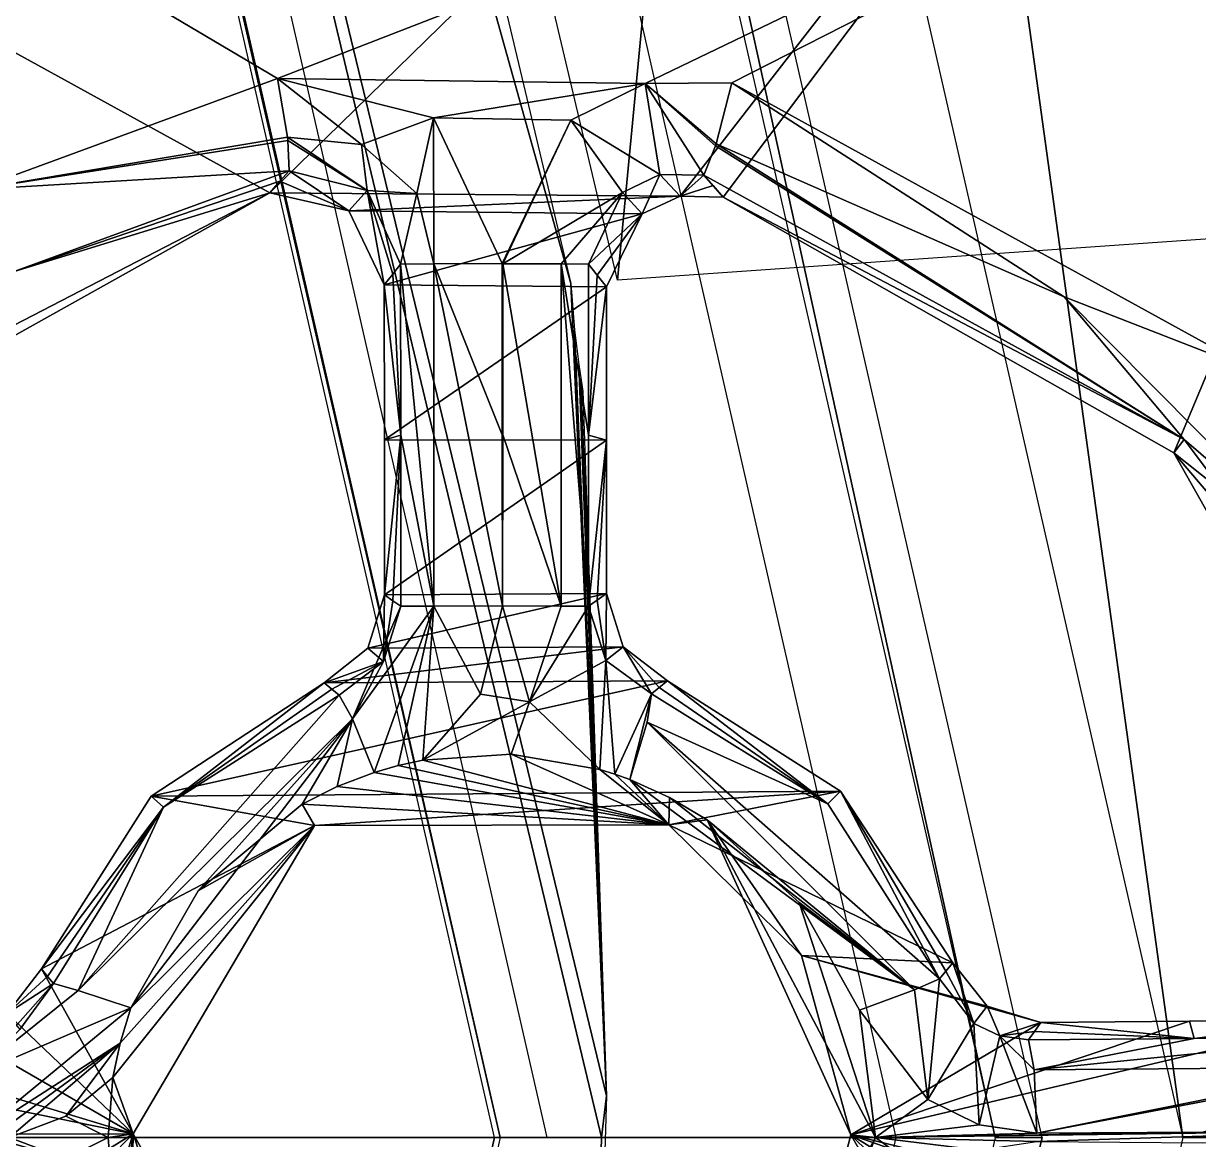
# Model space of a CAD drawing. Header units: millimetres. Extents: x -228 to 228, y -204 to 237.
# Drawn here: x 119.99 to 132.49, y -0.02 to 11.85 of the extents above; entities that cross this region are included whole.
import ezdxf

# ---------------------------------------------------------------- set-up
doc = ezdxf.new("R2010")
doc.units = ezdxf.units.MM
doc.header["$LTSCALE"] = 127.314815
for name, color, linetype in [('1', 7, 'CONTINUOUS'), ('1254', 7, 'CONTINUOUS'), ('1388', 7, 'CONTINUOUS'), ('1781', 7, 'CONTINUOUS'), ('1782', 7, 'CONTINUOUS'), ('1783', 7, 'CONTINUOUS'), ('1784', 7, 'CONTINUOUS'), ('1785', 7, 'CONTINUOUS'), ('1790', 7, 'CONTINUOUS'), ('1791', 7, 'CONTINUOUS'), ('1792', 7, 'CONTINUOUS'), ('1793', 7, 'CONTINUOUS'), ('1794', 7, 'CONTINUOUS'), ('1795', 7, 'CONTINUOUS'), ('1796', 7, 'CONTINUOUS'), ('2162', 7, 'CONTINUOUS'), ('2163', 7, 'CONTINUOUS'), ('28', 7, 'CONTINUOUS'), ('54', 7, 'CONTINUOUS'), ('579', 7, 'CONTINUOUS'), ('598', 7, 'CONTINUOUS'), ('605', 7, 'CONTINUOUS'), ('628', 7, 'CONTINUOUS'), ('629', 7, 'CONTINUOUS'), ('638', 7, 'CONTINUOUS'), ('639', 7, 'CONTINUOUS'), ('640', 7, 'CONTINUOUS'), ('641', 7, 'CONTINUOUS'), ('642', 7, 'CONTINUOUS'), ('643', 7, 'CONTINUOUS'), ('645', 7, 'CONTINUOUS'), ('726', 7, 'CONTINUOUS'), ('727', 7, 'CONTINUOUS'), ('728', 7, 'CONTINUOUS'), ('729', 7, 'CONTINUOUS'), ('730', 7, 'CONTINUOUS'), ('741', 7, 'CONTINUOUS'), ('742', 7, 'CONTINUOUS'), ('743', 7, 'CONTINUOUS'), ('744', 7, 'CONTINUOUS'), ('745', 7, 'CONTINUOUS'), ('748', 7, 'CONTINUOUS'), ('755', 7, 'CONTINUOUS'), ('764', 7, 'CONTINUOUS'), ('765', 7, 'CONTINUOUS'), ('767', 7, 'CONTINUOUS'), ('768', 7, 'CONTINUOUS'), ('769', 7, 'CONTINUOUS'), ('770', 7, 'CONTINUOUS'), ('771', 7, 'CONTINUOUS'), ('773', 7, 'CONTINUOUS')]:
    doc.layers.add(name, color=color, linetype=linetype)

msp = doc.modelspace()

# ---------------------------------------------------------------- linework, layer by layer
at = {"layer": '1', "color": 5, "linetype": 'Continuous'}
for points in [[(96.5, 0, 1037.893), (153.046, 34.485, 1032.773), (93.212, 24.976, 1037.893), (96.5, 0, 1037.893)], [(170.748, -9.285, 1031.221), (153.046, 34.485, 1032.773), (96.5, 0, 1037.893), (170.748, -9.285, 1031.221)], [(93.212, -24.976, 1037.893), (170.748, -9.285, 1031.221), (96.5, 0, 1037.893), (93.212, -24.976, 1037.893)]]:
    msp.add_3dface(points, dxfattribs=at)
at = {"layer": '1254', "color": 5, "linetype": 'Continuous'}
for points in [[(121.292, 70.028, 1027.748), (159.452, -12.478, 1025.142), (120.549, 69.599, 1026.788), (121.292, 70.028, 1027.748)], [(121.292, 70.028, 1027.748), (142.708, 28.716, 1027.035), (159.452, -12.478, 1025.142), (121.292, 70.028, 1027.748)], [(157.798, -13.048, 1024.474), (140.861, 27.882, 1025.974), (120.549, 69.599, 1026.788), (157.798, -13.048, 1024.474)], [(157.798, -13.048, 1024.474), (120.549, 69.599, 1026.788), (158.696, -12.728, 1024.603), (157.798, -13.048, 1024.474)], [(120.549, 69.599, 1026.788), (159.452, -12.478, 1025.142), (158.696, -12.728, 1024.603), (120.549, 69.599, 1026.788)]]:
    msp.add_3dface(points, dxfattribs=at)
at = {"layer": '1388', "color": 5, "linetype": 'Continuous'}
for points in [[(129.787, 74.933, 1029.772), (168.078, -8.29, 1027.757), (129.505, 74.77, 1029.13), (129.787, 74.933, 1029.772)], [(168.078, -8.29, 1027.757), (129.787, 74.933, 1029.772), (163.663, 3.74, 1028.28), (168.078, -8.29, 1027.757)], [(129.787, 74.933, 1029.772), (155.44, 23.939, 1028.99), (163.663, 3.74, 1028.28), (129.787, 74.933, 1029.772)], [(168.078, -8.29, 1027.757), (167.777, -8.367, 1027.135), (129.505, 74.77, 1029.13), (168.078, -8.29, 1027.757)], [(167.169, -8.569, 1026.864), (162.751, 3.428, 1027.385), (129.505, 74.77, 1029.13), (167.169, -8.569, 1026.864)], [(167.777, -8.367, 1027.135), (167.169, -8.569, 1026.864), (129.505, 74.77, 1029.13), (167.777, -8.367, 1027.135)], [(162.751, 3.428, 1027.385), (154.531, 23.572, 1028.094), (129.505, 74.77, 1029.13), (162.751, 3.428, 1027.385)]]:
    msp.add_3dface(points, dxfattribs=at)
at = {"layer": '1781', "color": 2, "linetype": 'Continuous'}
for points in [[(126.308, 9.122, 5), (116.997, 48.461, 5), (130.603, 54.096, 5), (126.308, 9.122, 5)], [(140.998, 10.149, 5), (126.308, 9.122, 5), (130.603, 54.096, 5), (140.998, 10.149, 5)]]:
    msp.add_3dface(points, dxfattribs=at)
at = {"layer": '1782', "color": 2, "linetype": 'Continuous'}
for points in [[(112.675, 54.259, 17), (125.059, 0, 17), (112.621, 54.235, 17), (112.675, 54.259, 17)], [(125.059, 0, 17), (125, 0, 17), (112.621, 54.235, 17), (125.059, 0, 17)], [(125, 0, 17), (112.675, -54.259, 17), (112.621, -54.235, 17), (125, 0, 17)], [(125.059, 0, 17), (112.675, -54.259, 17), (125, 0, 17), (125.059, 0, 17)]]:
    msp.add_3dface(points, dxfattribs=at)
at = {"layer": '1783', "color": 2, "linetype": 'Continuous'}
for points in [[(116.469, 56.089, 22), (117.271, 0, 22), (129.271, 0, 22), (116.469, 56.089, 22)], [(129.271, 0, 22), (117.271, 0, 22), (116.469, -56.089, 22), (129.271, 0, 22)]]:
    msp.add_3dface(points, dxfattribs=at)
at = {"layer": '1784', "color": 2, "linetype": 'Continuous'}
for points in [[(132.323, 0, 10), (124.069, 59.746, 10), (119.22, 57.411, 10), (132.323, 0, 10)], [(137.705, 0, 10), (124.069, 59.746, 10), (132.323, 0, 10), (137.705, 0, 10)], [(124.069, -59.746, 10), (137.705, 0, 10), (119.22, -57.411, 10), (124.069, -59.746, 10)], [(137.705, 0, 10), (132.323, 0, 10), (119.22, -57.411, 10), (137.705, 0, 10)]]:
    msp.add_3dface(points, dxfattribs=at)
at = {"layer": '1785', "color": 2, "linetype": 'Continuous'}
for points in [[(129.289, 62.262, 26), (143.5, 0, 26), (134.711, 64.871, 26), (129.289, 62.262, 26)], [(143.5, 0, 26), (129.289, -62.262, 26), (149.517, 0, 26), (143.5, 0, 26)], [(149.517, 0, 26), (129.289, -62.262, 26), (134.711, -64.871, 26), (149.517, 0, 26)]]:
    msp.add_3dface(points, dxfattribs=at)
at = {"layer": '1790', "color": 2, "linetype": 'Continuous'}
for points in [[(129.289, -62.262, 26), (143.5, 0, 26), (127.311, -61.31, 23.804), (129.289, -62.262, 26)], [(143.5, 0, 26), (141.304, 0, 23.804), (127.311, -61.31, 23.804), (143.5, 0, 26)]]:
    msp.add_3dface(points, dxfattribs=at)
at = {"layer": '1791', "color": 2, "linetype": 'Continuous'}
for points in [[(141.304, 0, 23.804), (129.289, 62.262, 26), (127.311, 61.31, 23.804), (141.304, 0, 23.804)], [(143.5, 0, 26), (129.289, 62.262, 26), (141.304, 0, 23.804), (143.5, 0, 26)]]:
    msp.add_3dface(points, dxfattribs=at)
at = {"layer": '1792', "color": 2, "linetype": 'Continuous'}
for points in [[(139.154, 0, 11.112), (127.037, 61.178, 18), (125.374, 60.377, 11.112), (139.154, 0, 11.112)], [(141, 0, 18), (127.037, 61.178, 18), (139.154, 0, 11.112), (141, 0, 18)]]:
    msp.add_3dface(points, dxfattribs=at)
at = {"layer": '1793', "color": 2, "linetype": 'Continuous'}
for points in [[(127.037, -61.178, 18), (141, 0, 18), (125.374, -60.377, 11.112), (127.037, -61.178, 18)], [(141, 0, 18), (139.154, 0, 11.112), (125.374, -60.377, 11.112), (141, 0, 18)]]:
    msp.add_3dface(points, dxfattribs=at)
at = {"layer": '1794', "color": 2, "linetype": 'Continuous'}
for points in [[(130.326, 0, 20.945), (117.87, 56.763, 11.421), (117.42, 56.547, 20.945), (130.326, 0, 20.945)], [(130.326, 0, 20.945), (130.826, 0, 11.421), (117.87, 56.763, 11.421), (130.326, 0, 20.945)]]:
    msp.add_3dface(points, dxfattribs=at)
at = {"layer": '1795', "color": 2, "linetype": 'Continuous'}
for points in [[(117.87, -56.763, 11.421), (130.826, 0, 11.421), (117.42, -56.547, 20.945), (117.87, -56.763, 11.421)], [(117.42, -56.547, 20.945), (130.826, 0, 11.421), (130.326, 0, 20.945), (117.42, -56.547, 20.945)]]:
    msp.add_3dface(points, dxfattribs=at)
at = {"layer": '1796', "color": 2, "linetype": 'Continuous'}
for points in [[(126.137, 0, 5.474), (125.558, 0, 16.526), (113.124, 54.478, 16.526), (126.137, 0, 5.474)], [(126.137, 0, 5.474), (113.124, 54.478, 16.526), (126.189, 0.444, 4.474), (126.137, 0, 5.474)], [(126.189, 0.444, 4.474), (113.124, 54.478, 16.526), (125.81, 9.086, 5.474), (126.189, 0.444, 4.474)], [(125.81, 9.086, 5.474), (113.124, 54.478, 16.526), (116.425, 48.536, 5.474), (125.81, 9.086, 5.474)], [(125.851, 8.59, 5.34), (126.189, 0.444, 4.474), (125.81, 9.086, 5.474), (125.851, 8.59, 5.34)], [(125.895, 8.227, 4.974), (126.189, 0.444, 4.474), (125.851, 8.59, 5.34), (125.895, 8.227, 4.974)], [(125.918, 8.082, 4.719), (126.189, 0.444, 4.474), (125.895, 8.227, 4.974), (125.918, 8.082, 4.719)], [(125.939, 7.942, 4.474), (126.189, 0.444, 4.474), (125.918, 8.082, 4.719), (125.939, 7.942, 4.474)], [(125.939, -7.942, 4.474), (126.137, 0, 5.474), (126.189, 0.444, 4.474), (125.939, -7.942, 4.474)], [(126.065, -4.258, 5.474), (126.137, 0, 5.474), (125.939, -7.942, 4.474), (126.065, -4.258, 5.474)]]:
    msp.add_3dface(points, dxfattribs=at)
at = {"layer": '2162', "color": 5, "linetype": 'Continuous'}
for points in [[(124.069, 59.746, 10), (137.705, 0, 10), (125.374, 60.377, 11.112), (124.069, 59.746, 10)], [(139.154, 0, 11.112), (125.374, 60.377, 11.112), (138.619, 0, 10.31), (139.154, 0, 11.112)]]:
    msp.add_3dface(points, dxfattribs=at)
at = {"layer": '2163', "color": 5, "linetype": 'Continuous'}
for points in [[(137.705, 0, 10), (124.069, -59.746, 10), (138.619, 0, 10.31), (137.705, 0, 10)], [(124.069, -59.746, 10), (139.154, 0, 11.112), (138.619, 0, 10.31), (124.069, -59.746, 10)]]:
    msp.add_3dface(points, dxfattribs=at)
at = {"layer": '28', "color": 5, "linetype": 'Continuous'}
for points in [[(96.5, 0, 1035.889), (93.212, 24.976, 1035.889), (152.865, 34.39, 1030.783), (96.5, 0, 1035.889)], [(170.52, -9.273, 1029.234), (96.5, 0, 1035.889), (152.865, 34.39, 1030.783), (170.52, -9.273, 1029.234)], [(93.212, -24.976, 1035.889), (96.5, 0, 1035.889), (170.52, -9.273, 1029.234), (93.212, -24.976, 1035.889)]]:
    msp.add_3dface(points, dxfattribs=at)
at = {"layer": '54', "color": 5, "linetype": 'Continuous'}
for points in [[(140.861, 27.882, 1025.974), (122.607, 10.053, 1027.819), (94.747, 25.387, 1029.672), (140.861, 27.882, 1025.974)], [(126.975, 10.016, 1027.453), (122.607, 10.053, 1027.819), (140.861, 27.882, 1025.974), (126.975, 10.016, 1027.453)], [(127.433, 10.007, 1027.414), (126.975, 10.016, 1027.453), (140.861, 27.882, 1025.974), (127.433, 10.007, 1027.414)], [(132.228, 7.286, 1027.011), (127.433, 10.007, 1027.414), (140.861, 27.882, 1025.974), (132.228, 7.286, 1027.011)], [(157.798, -13.048, 1024.474), (132.228, 7.286, 1027.011), (140.861, 27.882, 1025.974), (157.798, -13.048, 1024.474)], [(122.607, 10.053, 1027.819), (117.569, 7.235, 1028.243), (94.747, 25.387, 1029.672), (122.607, 10.053, 1027.819)], [(123.448, 9.862, 1027.751), (122.607, 10.053, 1027.819), (126.975, 10.016, 1027.453), (123.448, 9.862, 1027.751)], [(126.57, 9.828, 1027.489), (123.448, 9.862, 1027.751), (126.975, 10.016, 1027.453), (126.57, 9.828, 1027.489)], [(123.826, 9.074, 1027.725), (123.448, 9.862, 1027.751), (126.57, 9.828, 1027.489), (123.826, 9.074, 1027.725)], [(126.192, 9.052, 1027.526), (123.826, 9.074, 1027.725), (126.57, 9.828, 1027.489), (126.192, 9.052, 1027.526)], [(123.827, 7.425, 1027.734), (123.826, 9.074, 1027.725), (126.192, 9.052, 1027.526), (123.827, 7.425, 1027.734)], [(126.191, 7.42, 1027.535), (123.827, 7.425, 1027.734), (126.192, 9.052, 1027.526), (126.191, 7.42, 1027.535)], [(123.827, 5.775, 1027.741), (123.827, 7.425, 1027.734), (126.191, 7.42, 1027.535), (123.827, 5.775, 1027.741)], [(126.19, 5.787, 1027.542), (123.827, 5.775, 1027.741), (126.191, 7.42, 1027.535), (126.19, 5.787, 1027.542)], [(134.935, 2.495, 1026.783), (132.228, 7.286, 1027.011), (157.798, -13.048, 1024.474), (134.935, 2.495, 1026.783)], [(123.651, 5.205, 1027.758), (123.827, 5.775, 1027.741), (126.19, 5.787, 1027.542), (123.651, 5.205, 1027.758)], [(126.367, 5.222, 1027.529), (123.651, 5.205, 1027.758), (126.19, 5.787, 1027.542), (126.367, 5.222, 1027.529)], [(123.186, 4.839, 1027.798), (123.651, 5.205, 1027.758), (126.367, 5.222, 1027.529), (123.186, 4.839, 1027.798)], [(126.838, 4.858, 1027.491), (123.186, 4.839, 1027.798), (126.367, 5.222, 1027.529), (126.838, 4.858, 1027.491)], [(121.344, 3.633, 1027.953), (123.186, 4.839, 1027.798), (126.838, 4.858, 1027.491), (121.344, 3.633, 1027.953)], [(128.681, 3.684, 1027.335), (121.344, 3.633, 1027.953), (126.838, 4.858, 1027.491), (128.681, 3.684, 1027.335)], [(120.177, 1.794, 1028.051), (121.344, 3.633, 1027.953), (123.083, 3.32, 1027.81), (120.177, 1.794, 1028.051)], [(121.344, 3.633, 1027.953), (128.681, 3.684, 1027.335), (123.083, 3.32, 1027.81), (121.344, 3.633, 1027.953)], [(123.083, 3.32, 1027.81), (128.681, 3.684, 1027.335), (126.852, 3.325, 1027.494), (123.083, 3.32, 1027.81)], [(128.681, 3.684, 1027.335), (129.875, 1.858, 1027.235), (126.852, 3.325, 1027.494), (128.681, 3.684, 1027.335)], [(121.153, 0.039, 1027.973), (120.177, 1.794, 1028.051), (123.083, 3.32, 1027.81), (121.153, 0.039, 1027.973)], [(126.852, 3.325, 1027.494), (129.875, 1.858, 1027.235), (128.265, 1.936, 1027.375), (126.852, 3.325, 1027.494)], [(130.24, 1.397, 1027.204), (130.811, 1.224, 1027.154), (128.265, 1.936, 1027.375), (130.24, 1.397, 1027.204)], [(128.265, 1.936, 1027.375), (130.811, 1.224, 1027.154), (128.791, 0.029, 1027.331), (128.265, 1.936, 1027.375)], [(129.875, 1.858, 1027.235), (130.24, 1.397, 1027.204), (128.265, 1.936, 1027.375), (129.875, 1.858, 1027.235)], [(119.813, 1.32, 1028.081), (120.177, 1.794, 1028.051), (121.153, 0.039, 1027.973), (119.813, 1.32, 1028.081)], [(119.248, 1.139, 1028.126), (119.813, 1.32, 1028.081), (121.153, 0.039, 1027.973), (119.248, 1.139, 1028.126)], [(115.852, 1.116, 1028.395), (117.55, 1.127, 1028.261), (121.153, 0.039, 1027.973), (115.852, 1.116, 1028.395)], [(117.55, 1.127, 1028.261), (119.248, 1.139, 1028.126), (121.153, 0.039, 1027.973), (117.55, 1.127, 1028.261)], [(133.979, 1.249, 1026.871), (133.979, -1.249, 1026.871), (128.791, 0.029, 1027.331), (133.979, 1.249, 1026.871)], [(132.395, 1.236, 1027.013), (133.979, 1.249, 1026.871), (128.791, 0.029, 1027.331), (132.395, 1.236, 1027.013)], [(130.811, 1.224, 1027.154), (132.395, 1.236, 1027.013), (128.791, 0.029, 1027.331), (130.811, 1.224, 1027.154)], [(115.852, 1.116, 1028.395), (121.153, 0.039, 1027.973), (98.089, 0, 1029.672), (115.852, 1.116, 1028.395)], [(98.089, 0, 1029.672), (122.607, -10.053, 1027.819), (94.747, -25.387, 1029.672), (98.089, 0, 1029.672)], [(121.153, 0.039, 1027.973), (119.248, -1.139, 1028.126), (98.089, 0, 1029.672), (121.153, 0.039, 1027.973)], [(117.569, -7.235, 1028.243), (122.607, -10.053, 1027.819), (98.089, 0, 1029.672), (117.569, -7.235, 1028.243)], [(119.813, -1.32, 1028.081), (119.248, -1.139, 1028.126), (121.153, 0.039, 1027.973), (119.813, -1.32, 1028.081)], [(123.015, -3.28, 1027.816), (119.813, -1.32, 1028.081), (121.153, 0.039, 1027.973), (123.015, -3.28, 1027.816)], [(128.791, 0.029, 1027.331), (129.875, -1.858, 1027.235), (128.294, -1.885, 1027.372), (128.791, 0.029, 1027.331)], [(130.24, -1.397, 1027.204), (129.875, -1.858, 1027.235), (128.791, 0.029, 1027.331), (130.24, -1.397, 1027.204)], [(130.811, -1.224, 1027.154), (130.24, -1.397, 1027.204), (128.791, 0.029, 1027.331), (130.811, -1.224, 1027.154)], [(132.395, -1.236, 1027.013), (130.811, -1.224, 1027.154), (128.791, 0.029, 1027.331), (132.395, -1.236, 1027.013)], [(133.979, -1.249, 1026.871), (132.395, -1.236, 1027.013), (128.791, 0.029, 1027.331), (133.979, -1.249, 1026.871)]]:
    msp.add_3dface(points, dxfattribs=at)
at = {"layer": '579', "color": 5, "linetype": 'Continuous'}
for points in [[(126.476, 73.021, 1028.903), (128.922, 74.433, 1028.874), (167.169, -8.569, 1026.864), (126.476, 73.021, 1028.903)], [(167.169, -8.569, 1026.864), (128.922, 74.433, 1028.874), (162.751, 3.428, 1027.385), (167.169, -8.569, 1026.864)], [(162.751, 3.428, 1027.385), (128.922, 74.433, 1028.874), (154.531, 23.572, 1028.094), (162.751, 3.428, 1027.385)], [(124.565, 71.918, 1028.934), (126.476, 73.021, 1028.903), (163.823, -10.296, 1026.662), (124.565, 71.918, 1028.934)], [(163.823, -10.296, 1026.662), (126.476, 73.021, 1028.903), (167.169, -8.569, 1026.864), (163.823, -10.296, 1026.662)], [(122.24, 70.575, 1028.707), (124.565, 71.918, 1028.934), (161.642, -11.401, 1026.38), (122.24, 70.575, 1028.707)], [(161.642, -11.401, 1026.38), (124.565, 71.918, 1028.934), (163.823, -10.296, 1026.662), (161.642, -11.401, 1026.38)], [(121.292, 70.028, 1027.748), (122.24, 70.575, 1028.707), (160.305, -12.063, 1025.877), (121.292, 70.028, 1027.748)], [(160.305, -12.063, 1025.877), (122.24, 70.575, 1028.707), (161.642, -11.401, 1026.38), (160.305, -12.063, 1025.877)], [(142.708, 28.716, 1027.035), (121.292, 70.028, 1027.748), (160.305, -12.063, 1025.877), (142.708, 28.716, 1027.035)]]:
    msp.add_3dface(points, dxfattribs=at)
at = {"layer": '598', "color": 5, "linetype": 'Continuous'}
for points in [[(120.796, 69.742, 1031.257), (120.194, 69.394, 1030.83), (159.266, -12.211, 1028.73), (120.796, 69.742, 1031.257)], [(147.435, 18.692, 1030.461), (120.796, 69.742, 1031.257), (159.266, -12.211, 1028.73), (147.435, 18.692, 1030.461)], [(120.194, 69.394, 1030.83), (119.683, 69.099, 1030.304), (159.266, -12.211, 1028.73), (120.194, 69.394, 1030.83)], [(159.266, -12.211, 1028.73), (119.683, 69.099, 1030.304), (144.853, 19.947, 1029.433), (159.266, -12.211, 1028.73)]]:
    msp.add_3dface(points, dxfattribs=at)
at = {"layer": '605', "color": 5, "linetype": 'Continuous'}
for points in [[(119.473, 10.089, 1031.084), (122.688, 11.269, 1030.814), (97.559, 26.141, 1032.484), (119.473, 10.089, 1031.084)], [(97.559, 26.141, 1032.484), (122.688, 11.269, 1030.814), (143.37, 19.293, 1028.884), (97.559, 26.141, 1032.484)], [(122.688, 11.269, 1030.814), (126.601, 11.217, 1030.487), (143.37, 19.293, 1028.884), (122.688, 11.269, 1030.814)], [(126.601, 11.217, 1030.487), (127.524, 11.223, 1030.409), (143.37, 19.293, 1028.884), (126.601, 11.217, 1030.487)], [(127.524, 11.223, 1030.409), (133.127, 8.141, 1029.938), (143.37, 19.293, 1028.884), (127.524, 11.223, 1030.409)], [(122.688, 11.269, 1030.814), (124.351, 10.852, 1030.68), (126.601, 11.217, 1030.487), (122.688, 11.269, 1030.814)], [(126.601, 11.217, 1030.487), (124.351, 10.852, 1030.68), (125.812, 10.826, 1030.557), (126.601, 11.217, 1030.487)], [(124.351, 10.852, 1030.68), (125.08, 9.299, 1030.629), (125.812, 10.826, 1030.557), (124.351, 10.852, 1030.68)], [(125.812, 10.826, 1030.557), (125.08, 9.299, 1030.629), (125.087, 9.298, 1030.628), (125.812, 10.826, 1030.557)], [(125.087, 9.298, 1030.628), (125.08, 9.299, 1030.629), (125.081, 7.478, 1030.639), (125.087, 9.298, 1030.628)], [(125.086, 7.478, 1030.639), (125.087, 9.298, 1030.628), (125.081, 7.478, 1030.639), (125.086, 7.478, 1030.639)], [(125.084, 5.657, 1030.647), (125.086, 7.478, 1030.639), (125.081, 7.478, 1030.639), (125.084, 5.657, 1030.647)], [(125.084, 5.657, 1030.647), (124.85, 4.717, 1030.67), (125.37, 4.634, 1030.626), (125.084, 5.657, 1030.647)], [(124.85, 4.717, 1030.67), (124.235, 4.016, 1030.723), (125.37, 4.634, 1030.626), (124.85, 4.717, 1030.67)], [(124.235, 4.016, 1030.723), (125.176, 4.078, 1030.644), (125.37, 4.634, 1030.626), (124.235, 4.016, 1030.723)], [(125.176, 4.078, 1030.644), (126.121, 3.917, 1030.565), (125.37, 4.634, 1030.626), (125.176, 4.078, 1030.644)], [(127.262, 3.379, 1030.469), (129.053, 0, 1030.319), (128.24, 2.501, 1030.387), (127.262, 3.379, 1030.469)], [(128.24, 2.501, 1030.387), (129.053, 0, 1030.319), (128.882, 1.354, 1030.333), (128.24, 2.501, 1030.387)], [(128.882, 1.354, 1030.333), (129.053, 0, 1030.319), (129.609, 0.402, 1030.271), (128.882, 1.354, 1030.333)], [(120.937, 0.638, 1031), (120.438, 0.228, 1031.04), (120.887, 0, 1031.004), (120.937, 0.638, 1031)], [(129.609, 0.402, 1030.271), (129.053, 0, 1030.319), (130.157, 0.134, 1030.223), (129.609, 0.402, 1030.271)], [(120.438, 0.228, 1031.04), (119.837, 0, 1031.089), (120.887, 0, 1031.004), (120.438, 0.228, 1031.04)], [(130.157, 0.134, 1030.223), (129.053, 0, 1030.319), (130.77, 0.044, 1030.169), (130.157, 0.134, 1030.223)], [(120.887, 0, 1031.004), (119.837, 0, 1031.089), (120.438, -0.228, 1031.04), (120.887, 0, 1031.004)], [(120.937, -0.638, 1031), (120.887, 0, 1031.004), (120.438, -0.228, 1031.04), (120.937, -0.638, 1031)], [(129.053, 0, 1030.319), (130.77, -0.044, 1030.169), (134.298, 0.071, 1029.855), (129.053, 0, 1030.319)], [(134.298, 0.071, 1029.855), (132.534, 0.057, 1030.013), (129.053, 0, 1030.319), (134.298, 0.071, 1029.855)], [(130.77, 0.044, 1030.169), (129.053, 0, 1030.319), (132.534, 0.057, 1030.013), (130.77, 0.044, 1030.169)], [(130.77, -0.044, 1030.169), (132.534, -0.057, 1030.013), (134.298, 0.071, 1029.855), (130.77, -0.044, 1030.169)], [(127.262, -3.379, 1030.469), (129.606, -0.404, 1030.271), (129.053, 0, 1030.319), (127.262, -3.379, 1030.469)], [(130.155, -0.135, 1030.223), (130.77, -0.044, 1030.169), (129.053, 0, 1030.319), (130.155, -0.135, 1030.223)], [(129.606, -0.404, 1030.271), (130.155, -0.135, 1030.223), (129.053, 0, 1030.319), (129.606, -0.404, 1030.271)]]:
    msp.add_3dface(points, dxfattribs=at)
at = {"layer": '628', "color": 5, "linetype": 'Continuous'}
for points in [[(121.846, 2.626, 1030.906), (123.083, 3.32, 1027.81), (122.952, 3.548, 1030.82), (121.846, 2.626, 1030.906)], [(121.153, 0.039, 1027.973), (123.083, 3.32, 1027.81), (120.937, 0.638, 1031), (121.153, 0.039, 1027.973)], [(120.937, 0.638, 1031), (123.083, 3.32, 1027.81), (121.014, 1.005, 1030.981), (120.937, 0.638, 1031)], [(121.014, 1.005, 1030.981), (123.083, 3.32, 1027.81), (121.129, 1.38, 1030.961), (121.014, 1.005, 1030.981)], [(121.129, 1.38, 1030.961), (123.083, 3.32, 1027.81), (121.846, 2.626, 1030.906), (121.129, 1.38, 1030.961)], [(121.153, 0.039, 1027.973), (120.937, 0.638, 1031), (120.887, 0, 1031.004), (121.153, 0.039, 1027.973)], [(121.153, 0.039, 1027.973), (120.887, 0, 1031.004), (120.937, -0.638, 1031), (121.153, 0.039, 1027.973)], [(121.153, 0.039, 1027.973), (120.937, -0.638, 1031), (121.014, -1.005, 1030.981), (121.153, 0.039, 1027.973)], [(121.129, -1.38, 1030.961), (121.153, 0.039, 1027.973), (121.014, -1.005, 1030.981), (121.129, -1.38, 1030.961)], [(122.131, -2.932, 1030.884), (121.153, 0.039, 1027.973), (121.129, -1.38, 1030.961), (122.131, -2.932, 1030.884)], [(123.015, -3.28, 1027.816), (121.153, 0.039, 1027.973), (122.131, -2.932, 1030.884), (123.015, -3.28, 1027.816)]]:
    msp.add_3dface(points, dxfattribs=at)
at = {"layer": '629', "color": 5, "linetype": 'Continuous'}
for points in [[(126.852, 3.325, 1027.494), (124.235, 4.016, 1030.723), (123.975, 3.959, 1030.741), (126.852, 3.325, 1027.494)], [(126.852, 3.325, 1027.494), (125.176, 4.078, 1030.644), (124.235, 4.016, 1030.723), (126.852, 3.325, 1027.494)], [(126.852, 3.325, 1027.494), (126.121, 3.917, 1030.565), (125.176, 4.078, 1030.644), (126.852, 3.325, 1027.494)], [(123.326, 3.736, 1030.79), (126.852, 3.325, 1027.494), (123.717, 3.885, 1030.759), (123.326, 3.736, 1030.79)], [(123.717, 3.885, 1030.759), (126.852, 3.325, 1027.494), (123.975, 3.959, 1030.741), (123.717, 3.885, 1030.759)], [(126.121, 3.917, 1030.565), (126.852, 3.325, 1027.494), (126.278, 3.867, 1030.552), (126.121, 3.917, 1030.565)], [(126.278, 3.867, 1030.552), (126.852, 3.325, 1027.494), (126.437, 3.81, 1030.538), (126.278, 3.867, 1030.552)], [(126.437, 3.81, 1030.538), (126.852, 3.325, 1027.494), (126.862, 3.618, 1030.503), (126.437, 3.81, 1030.538)], [(122.952, 3.548, 1030.82), (126.852, 3.325, 1027.494), (123.326, 3.736, 1030.79), (122.952, 3.548, 1030.82)], [(123.083, 3.32, 1027.81), (126.852, 3.325, 1027.494), (122.952, 3.548, 1030.82), (123.083, 3.32, 1027.81)], [(126.852, 3.325, 1027.494), (127.262, 3.379, 1030.469), (126.862, 3.618, 1030.503), (126.852, 3.325, 1027.494)], [(126.852, 3.325, 1027.494), (128.265, 1.936, 1027.375), (127.262, 3.379, 1030.469), (126.852, 3.325, 1027.494)], [(128.265, 1.936, 1027.375), (128.791, 0.029, 1027.331), (127.262, 3.379, 1030.469), (128.265, 1.936, 1027.375)], [(128.791, 0.029, 1027.331), (129.053, 0, 1030.319), (127.262, 3.379, 1030.469), (128.791, 0.029, 1027.331)], [(128.791, 0.029, 1027.331), (128.294, -1.885, 1027.372), (129.053, 0, 1030.319), (128.791, 0.029, 1027.331)], [(128.294, -1.885, 1027.372), (127.262, -3.379, 1030.469), (129.053, 0, 1030.319), (128.294, -1.885, 1027.372)]]:
    msp.add_3dface(points, dxfattribs=at)
at = {"layer": '638', "color": 5, "linetype": 'Continuous'}
for points in [[(127.227, 10.242, 1029.499), (127.433, 10.007, 1027.414), (132.337, 7.427, 1029.029), (127.227, 10.242, 1029.499)], [(127.433, 10.007, 1027.414), (127.227, 10.242, 1029.499), (127.326, 10.13, 1028.497), (127.433, 10.007, 1027.414)], [(127.433, 10.007, 1027.414), (132.228, 7.286, 1027.011), (132.337, 7.427, 1029.029), (127.433, 10.007, 1027.414)], [(132.337, 7.427, 1029.029), (132.228, 7.286, 1027.011), (134.104, 5.08, 1028.867), (132.337, 7.427, 1029.029)], [(132.228, 7.286, 1027.011), (134.935, 2.495, 1026.783), (134.104, 5.08, 1028.867), (132.228, 7.286, 1027.011)]]:
    msp.add_3dface(points, dxfattribs=at)
at = {"layer": '639', "color": 5, "linetype": 'Continuous'}
for points in [[(130.682, 1.04, 1029.26), (132.445, 1.053, 1029.104), (130.744, 1.129, 1028.245), (130.682, 1.04, 1029.26)], [(132.445, 1.053, 1029.104), (130.811, 1.224, 1027.154), (130.744, 1.129, 1028.245), (132.445, 1.053, 1029.104)], [(132.395, 1.236, 1027.013), (130.811, 1.224, 1027.154), (132.445, 1.053, 1029.104), (132.395, 1.236, 1027.013)], [(133.979, 1.249, 1026.871), (132.395, 1.236, 1027.013), (132.445, 1.053, 1029.104), (133.979, 1.249, 1026.871)], [(133.979, 1.249, 1026.871), (132.445, 1.053, 1029.104), (134.098, 1.155, 1027.944), (133.979, 1.249, 1026.871)], [(134.208, 1.067, 1028.946), (134.098, 1.155, 1027.944), (132.445, 1.053, 1029.104), (134.208, 1.067, 1028.946)]]:
    msp.add_3dface(points, dxfattribs=at)
at = {"layer": '640', "color": 5, "linetype": 'Continuous'}
for points in [[(126.671, 4.72, 1029.631), (128.547, 3.55, 1029.504), (126.752, 4.788, 1028.595), (126.671, 4.72, 1029.631)], [(128.547, 3.55, 1029.504), (126.838, 4.858, 1027.491), (126.752, 4.788, 1028.595), (128.547, 3.55, 1029.504)], [(128.681, 3.684, 1027.335), (126.838, 4.858, 1027.491), (128.547, 3.55, 1029.504), (128.681, 3.684, 1027.335)], [(129.734, 1.687, 1029.424), (128.681, 3.684, 1027.335), (128.547, 3.55, 1029.504), (129.734, 1.687, 1029.424)], [(129.875, 1.858, 1027.235), (128.681, 3.684, 1027.335), (129.802, 1.769, 1028.37), (129.875, 1.858, 1027.235)], [(128.681, 3.684, 1027.335), (129.734, 1.687, 1029.424), (129.802, 1.769, 1028.37), (128.681, 3.684, 1027.335)]]:
    msp.add_3dface(points, dxfattribs=at)
at = {"layer": '641', "color": 5, "linetype": 'Continuous'}
for points in [[(126, 9.292, 1029.719), (125.999, 7.473, 1029.729), (126.092, 9.177, 1028.666), (126, 9.292, 1029.719)], [(125.999, 7.473, 1029.729), (126.192, 9.052, 1027.526), (126.092, 9.177, 1028.666), (125.999, 7.473, 1029.729)], [(126.191, 7.42, 1027.535), (126.192, 9.052, 1027.526), (125.999, 7.473, 1029.729), (126.191, 7.42, 1027.535)], [(125.998, 5.653, 1029.737), (126.191, 7.42, 1027.535), (125.999, 7.473, 1029.729), (125.998, 5.653, 1029.737)], [(126.191, 7.42, 1027.535), (125.998, 5.653, 1029.737), (126.091, 5.718, 1028.676), (126.191, 7.42, 1027.535)], [(126.19, 5.787, 1027.542), (126.191, 7.42, 1027.535), (126.091, 5.718, 1028.676), (126.19, 5.787, 1027.542)]]:
    msp.add_3dface(points, dxfattribs=at)
at = {"layer": '642', "color": 5, "linetype": 'Continuous'}
for points in [[(124, 9.292, 1029.72), (123.916, 9.188, 1028.759), (124.001, 7.473, 1029.73), (124, 9.292, 1029.72)], [(123.826, 9.074, 1027.725), (124.001, 7.473, 1029.73), (123.916, 9.188, 1028.759), (123.826, 9.074, 1027.725)], [(123.826, 9.074, 1027.725), (123.827, 7.425, 1027.734), (124.001, 7.473, 1029.73), (123.826, 9.074, 1027.725)], [(123.827, 7.425, 1027.734), (123.827, 5.775, 1027.741), (124.001, 7.473, 1029.73), (123.827, 7.425, 1027.734)], [(123.827, 5.775, 1027.741), (123.917, 5.712, 1028.771), (124.001, 7.473, 1029.73), (123.827, 5.775, 1027.741)], [(123.917, 5.712, 1028.771), (124.002, 5.653, 1029.738), (124.001, 7.473, 1029.73), (123.917, 5.712, 1028.771)]]:
    msp.add_3dface(points, dxfattribs=at)
at = {"layer": '643', "color": 5, "linetype": 'Continuous'}
for points in [[(123.186, 4.839, 1027.798), (121.344, 3.633, 1027.953), (121.478, 3.516, 1029.98), (123.186, 4.839, 1027.798)], [(123.269, 4.77, 1028.859), (123.186, 4.839, 1027.798), (121.478, 3.516, 1029.98), (123.269, 4.77, 1028.859)], [(123.346, 4.706, 1029.854), (123.269, 4.77, 1028.859), (121.478, 3.516, 1029.98), (123.346, 4.706, 1029.854)], [(121.344, 3.633, 1027.953), (120.177, 1.794, 1028.051), (121.478, 3.516, 1029.98), (121.344, 3.633, 1027.953)], [(120.177, 1.794, 1028.051), (120.244, 1.714, 1029.085), (121.478, 3.516, 1029.98), (120.177, 1.794, 1028.051)], [(120.244, 1.714, 1029.085), (120.308, 1.638, 1030.058), (121.478, 3.516, 1029.98), (120.244, 1.714, 1029.085)]]:
    msp.add_3dface(points, dxfattribs=at)
at = {"layer": '645', "color": 5, "linetype": 'Continuous'}
for points in [[(122.714, 10.175, 1028.901), (122.813, 10.287, 1029.905), (119.877, 9.212, 1030.174), (122.714, 10.175, 1028.901)], [(122.607, 10.053, 1027.819), (122.714, 10.175, 1028.901), (119.877, 9.212, 1030.174), (122.607, 10.053, 1027.819)], [(117.569, 7.235, 1028.243), (122.607, 10.053, 1027.819), (117.457, 7.39, 1030.396), (117.569, 7.235, 1028.243)], [(117.457, 7.39, 1030.396), (122.607, 10.053, 1027.819), (119.877, 9.212, 1030.174), (117.457, 7.39, 1030.396)]]:
    msp.add_3dface(points, dxfattribs=at)
at = {"layer": '726', "color": 5, "linetype": 'Continuous'}
for points in [[(123.448, 9.862, 1027.751), (122.813, 10.287, 1029.905), (122.714, 10.175, 1028.901), (123.448, 9.862, 1027.751)], [(122.813, 10.287, 1029.905), (123.448, 9.862, 1027.751), (123.643, 10.077, 1029.821), (122.813, 10.287, 1029.905)], [(122.607, 10.053, 1027.819), (123.448, 9.862, 1027.751), (122.714, 10.175, 1028.901), (122.607, 10.053, 1027.819)], [(123.448, 9.862, 1027.751), (123.826, 9.074, 1027.725), (123.643, 10.077, 1029.821), (123.448, 9.862, 1027.751)], [(123.826, 9.074, 1027.725), (123.916, 9.188, 1028.759), (123.643, 10.077, 1029.821), (123.826, 9.074, 1027.725)], [(123.916, 9.188, 1028.759), (124, 9.292, 1029.72), (123.643, 10.077, 1029.821), (123.916, 9.188, 1028.759)]]:
    msp.add_3dface(points, dxfattribs=at)
at = {"layer": '727', "color": 5, "linetype": 'Continuous'}
for points in [[(126.36, 10.057, 1029.698), (126.57, 9.828, 1027.489), (126.759, 10.247, 1029.616), (126.36, 10.057, 1029.698)], [(126.57, 9.828, 1027.489), (126.975, 10.016, 1027.453), (126.759, 10.247, 1029.616), (126.57, 9.828, 1027.489)], [(126.975, 10.016, 1027.453), (127.227, 10.242, 1029.499), (126.759, 10.247, 1029.616), (126.975, 10.016, 1027.453)], [(127.227, 10.242, 1029.499), (126.975, 10.016, 1027.453), (127.326, 10.13, 1028.497), (127.227, 10.242, 1029.499)], [(126.975, 10.016, 1027.453), (127.433, 10.007, 1027.414), (127.326, 10.13, 1028.497), (126.975, 10.016, 1027.453)], [(126, 9.292, 1029.719), (126.57, 9.828, 1027.489), (126.36, 10.057, 1029.698), (126, 9.292, 1029.719)], [(126.57, 9.828, 1027.489), (126, 9.292, 1029.719), (126.092, 9.177, 1028.666), (126.57, 9.828, 1027.489)], [(126.192, 9.052, 1027.526), (126.57, 9.828, 1027.489), (126.092, 9.177, 1028.666), (126.192, 9.052, 1027.526)]]:
    msp.add_3dface(points, dxfattribs=at)
at = {"layer": '728', "color": 5, "linetype": 'Continuous'}
for points in [[(126.19, 5.787, 1027.542), (126.091, 5.718, 1028.676), (126.184, 5.074, 1029.729), (126.19, 5.787, 1027.542)], [(126.367, 5.222, 1027.529), (126.19, 5.787, 1027.542), (126.184, 5.074, 1029.729), (126.367, 5.222, 1027.529)], [(126.091, 5.718, 1028.676), (125.998, 5.653, 1029.737), (126.184, 5.074, 1029.729), (126.091, 5.718, 1028.676)], [(126.671, 4.72, 1029.631), (126.367, 5.222, 1027.529), (126.184, 5.074, 1029.729), (126.671, 4.72, 1029.631)], [(126.838, 4.858, 1027.491), (126.367, 5.222, 1027.529), (126.752, 4.788, 1028.595), (126.838, 4.858, 1027.491)], [(126.367, 5.222, 1027.529), (126.671, 4.72, 1029.631), (126.752, 4.788, 1028.595), (126.367, 5.222, 1027.529)]]:
    msp.add_3dface(points, dxfattribs=at)
at = {"layer": '729', "color": 5, "linetype": 'Continuous'}
for points in [[(123.827, 5.775, 1027.741), (123.651, 5.205, 1027.758), (123.818, 5.066, 1029.793), (123.827, 5.775, 1027.741)], [(123.917, 5.712, 1028.771), (123.827, 5.775, 1027.741), (123.818, 5.066, 1029.793), (123.917, 5.712, 1028.771)], [(124.002, 5.653, 1029.738), (123.917, 5.712, 1028.771), (123.818, 5.066, 1029.793), (124.002, 5.653, 1029.738)], [(123.651, 5.205, 1027.758), (123.186, 4.839, 1027.798), (123.818, 5.066, 1029.793), (123.651, 5.205, 1027.758)], [(123.186, 4.839, 1027.798), (123.269, 4.77, 1028.859), (123.818, 5.066, 1029.793), (123.186, 4.839, 1027.798)], [(123.269, 4.77, 1028.859), (123.346, 4.706, 1029.854), (123.818, 5.066, 1029.793), (123.269, 4.77, 1028.859)]]:
    msp.add_3dface(points, dxfattribs=at)
at = {"layer": '730', "color": 5, "linetype": 'Continuous'}
for points in [[(120.177, 1.794, 1028.051), (119.813, 1.32, 1028.081), (120.244, 1.714, 1029.085), (120.177, 1.794, 1028.051)], [(119.813, 1.32, 1028.081), (120.308, 1.638, 1030.058), (120.244, 1.714, 1029.085), (119.813, 1.32, 1028.081)], [(120.308, 1.638, 1030.058), (119.813, 1.32, 1028.081), (119.949, 1.147, 1030.137), (120.308, 1.638, 1030.058)]]:
    msp.add_3dface(points, dxfattribs=at)
at = {"layer": '741', "color": 5, "linetype": 'Continuous'}
for points in [[(129.802, 1.769, 1028.37), (129.734, 1.687, 1029.424), (130.098, 1.213, 1029.381), (129.802, 1.769, 1028.37)], [(129.875, 1.858, 1027.235), (129.802, 1.769, 1028.37), (130.098, 1.213, 1029.381), (129.875, 1.858, 1027.235)], [(130.24, 1.397, 1027.204), (129.875, 1.858, 1027.235), (130.098, 1.213, 1029.381), (130.24, 1.397, 1027.204)], [(130.374, 1.081, 1029.328), (130.24, 1.397, 1027.204), (130.098, 1.213, 1029.381), (130.374, 1.081, 1029.328)], [(130.811, 1.224, 1027.154), (130.24, 1.397, 1027.204), (130.374, 1.081, 1029.328), (130.811, 1.224, 1027.154)], [(130.744, 1.129, 1028.245), (130.811, 1.224, 1027.154), (130.374, 1.081, 1029.328), (130.744, 1.129, 1028.245)], [(130.682, 1.04, 1029.26), (130.744, 1.129, 1028.245), (130.374, 1.081, 1029.328), (130.682, 1.04, 1029.26)]]:
    msp.add_3dface(points, dxfattribs=at)
at = {"layer": '742', "color": 5, "linetype": 'Continuous'}
for points in [[(122.688, 11.269, 1030.814), (119.473, 10.089, 1031.084), (122.797, 10.643, 1030.58), (122.688, 11.269, 1030.814)], [(122.797, 10.643, 1030.58), (119.473, 10.089, 1031.084), (122.801, 10.608, 1030.55), (122.797, 10.643, 1030.58)], [(119.473, 10.089, 1031.084), (122.813, 10.287, 1029.905), (122.801, 10.608, 1030.55), (119.473, 10.089, 1031.084)], [(122.813, 10.287, 1029.905), (119.473, 10.089, 1031.084), (119.877, 9.212, 1030.174), (122.813, 10.287, 1029.905)]]:
    msp.add_3dface(points, dxfattribs=at)
at = {"layer": '743', "color": 5, "linetype": 'Continuous'}
for points in [[(124.351, 10.852, 1030.68), (122.688, 11.269, 1030.814), (123.584, 10.565, 1030.514), (124.351, 10.852, 1030.68)], [(122.688, 11.269, 1030.814), (122.797, 10.643, 1030.58), (123.584, 10.565, 1030.514), (122.688, 11.269, 1030.814)], [(124.171, 10.045, 1030.446), (124.351, 10.852, 1030.68), (123.584, 10.565, 1030.514), (124.171, 10.045, 1030.446)], [(124.352, 9.297, 1030.397), (124.351, 10.852, 1030.68), (124.171, 10.045, 1030.446), (124.352, 9.297, 1030.397)], [(125.08, 9.299, 1030.629), (124.351, 10.852, 1030.68), (124.352, 9.297, 1030.397), (125.08, 9.299, 1030.629)], [(123.643, 10.077, 1029.821), (122.797, 10.643, 1030.58), (122.801, 10.608, 1030.55), (123.643, 10.077, 1029.821)], [(122.797, 10.643, 1030.58), (123.643, 10.077, 1029.821), (123.584, 10.565, 1030.514), (122.797, 10.643, 1030.58)], [(122.813, 10.287, 1029.905), (123.643, 10.077, 1029.821), (122.801, 10.608, 1030.55), (122.813, 10.287, 1029.905)], [(123.643, 10.077, 1029.821), (124.171, 10.045, 1030.446), (123.584, 10.565, 1030.514), (123.643, 10.077, 1029.821)], [(123.643, 10.077, 1029.821), (124, 9.292, 1029.72), (124.171, 10.045, 1030.446), (123.643, 10.077, 1029.821)], [(124, 9.292, 1029.72), (124.352, 9.297, 1030.397), (124.171, 10.045, 1030.446), (124, 9.292, 1029.72)]]:
    msp.add_3dface(points, dxfattribs=at)
at = {"layer": '744', "color": 5, "linetype": 'Continuous'}
for points in [[(124.352, 9.297, 1030.397), (124, 9.292, 1029.72), (124.354, 5.655, 1030.416), (124.352, 9.297, 1030.397)], [(124, 9.292, 1029.72), (124.001, 7.473, 1029.73), (124.354, 5.655, 1030.416), (124, 9.292, 1029.72)], [(125.081, 7.478, 1030.639), (125.08, 9.299, 1030.629), (124.352, 9.297, 1030.397), (125.081, 7.478, 1030.639)], [(125.084, 5.657, 1030.647), (125.081, 7.478, 1030.639), (124.352, 9.297, 1030.397), (125.084, 5.657, 1030.647)], [(125.084, 5.657, 1030.647), (124.352, 9.297, 1030.397), (124.354, 5.655, 1030.416), (125.084, 5.657, 1030.647)], [(124.001, 7.473, 1029.73), (124.002, 5.653, 1029.738), (124.354, 5.655, 1030.416), (124.001, 7.473, 1029.73)]]:
    msp.add_3dface(points, dxfattribs=at)
at = {"layer": '745', "color": 5, "linetype": 'Continuous'}
for points in [[(123.717, 3.885, 1030.759), (124.354, 5.655, 1030.416), (123.488, 4.454, 1030.468), (123.717, 3.885, 1030.759)], [(124.354, 5.655, 1030.416), (124.002, 5.653, 1029.738), (123.488, 4.454, 1030.468), (124.354, 5.655, 1030.416)], [(124.002, 5.653, 1029.738), (123.818, 5.066, 1029.793), (123.488, 4.454, 1030.468), (124.002, 5.653, 1029.738)], [(123.717, 3.885, 1030.759), (123.975, 3.959, 1030.741), (124.354, 5.655, 1030.416), (123.717, 3.885, 1030.759)], [(123.975, 3.959, 1030.741), (124.235, 4.016, 1030.723), (124.354, 5.655, 1030.416), (123.975, 3.959, 1030.741)], [(124.235, 4.016, 1030.723), (124.85, 4.717, 1030.67), (124.354, 5.655, 1030.416), (124.235, 4.016, 1030.723)], [(124.85, 4.717, 1030.67), (125.084, 5.657, 1030.647), (124.354, 5.655, 1030.416), (124.85, 4.717, 1030.67)], [(123.818, 5.066, 1029.793), (123.346, 4.706, 1029.854), (123.488, 4.454, 1030.468), (123.818, 5.066, 1029.793)]]:
    msp.add_3dface(points, dxfattribs=at)
at = {"layer": '748', "color": 5, "linetype": 'Continuous'}
for points in [[(120.308, 1.638, 1030.058), (119.949, 1.147, 1030.137), (119.43, 0.651, 1030.844), (120.308, 1.638, 1030.058)], [(120.308, 1.638, 1030.058), (119.43, 0.651, 1030.844), (120.57, 1.564, 1030.661), (120.308, 1.638, 1030.058)], [(119.43, 0.651, 1030.844), (121.129, 1.38, 1030.961), (120.57, 1.564, 1030.661), (119.43, 0.651, 1030.844)], [(121.129, 1.38, 1030.961), (119.43, 0.651, 1030.844), (119.456, 0, 1031.119), (121.129, 1.38, 1030.961)], [(121.014, 1.005, 1030.981), (121.129, 1.38, 1030.961), (119.456, 0, 1031.119), (121.014, 1.005, 1030.981)], [(121.014, 1.005, 1030.981), (119.456, 0, 1031.119), (119.646, 0, 1031.104), (121.014, 1.005, 1030.981)], [(119.837, 0, 1031.089), (121.014, 1.005, 1030.981), (119.646, 0, 1031.104), (119.837, 0, 1031.089)], [(119.837, 0, 1031.089), (120.438, 0.228, 1031.04), (121.014, 1.005, 1030.981), (119.837, 0, 1031.089)], [(120.438, 0.228, 1031.04), (120.937, 0.638, 1031), (121.014, 1.005, 1030.981), (120.438, 0.228, 1031.04)]]:
    msp.add_3dface(points, dxfattribs=at)
at = {"layer": '755', "color": 5, "linetype": 'Continuous'}
for points in [[(121.014, -1.005, 1030.981), (119.456, 0, 1031.119), (119.43, -0.651, 1030.844), (121.014, -1.005, 1030.981)], [(121.014, -1.005, 1030.981), (120.937, -0.638, 1031), (119.456, 0, 1031.119), (121.014, -1.005, 1030.981)], [(119.456, 0, 1031.119), (120.937, -0.638, 1031), (119.646, 0, 1031.104), (119.456, 0, 1031.119)], [(120.438, -0.228, 1031.04), (119.837, 0, 1031.089), (119.646, 0, 1031.104), (120.438, -0.228, 1031.04)], [(120.937, -0.638, 1031), (120.438, -0.228, 1031.04), (119.646, 0, 1031.104), (120.937, -0.638, 1031)]]:
    msp.add_3dface(points, dxfattribs=at)
at = {"layer": '764', "color": 5, "linetype": 'Continuous'}
for points in [[(129.609, 0.402, 1030.271), (129.734, 1.687, 1029.424), (129.466, 1.572, 1030.046), (129.609, 0.402, 1030.271)], [(129.734, 1.687, 1029.424), (129.609, 0.402, 1030.271), (130.098, 1.213, 1029.381), (129.734, 1.687, 1029.424)], [(128.882, 1.354, 1030.333), (129.609, 0.402, 1030.271), (129.466, 1.572, 1030.046), (128.882, 1.354, 1030.333)], [(129.609, 0.402, 1030.271), (130.157, 0.134, 1030.223), (130.098, 1.213, 1029.381), (129.609, 0.402, 1030.271)], [(130.157, 0.134, 1030.223), (130.374, 1.081, 1029.328), (130.098, 1.213, 1029.381), (130.157, 0.134, 1030.223)], [(130.157, 0.134, 1030.223), (130.77, 0.044, 1030.169), (130.374, 1.081, 1029.328), (130.157, 0.134, 1030.223)], [(130.682, 1.04, 1029.26), (130.374, 1.081, 1029.328), (130.742, 0.719, 1029.908), (130.682, 1.04, 1029.26)], [(130.374, 1.081, 1029.328), (130.77, 0.044, 1030.169), (130.742, 0.719, 1029.908), (130.374, 1.081, 1029.328)]]:
    msp.add_3dface(points, dxfattribs=at)
at = {"layer": '765', "color": 5, "linetype": 'Continuous'}
for points in [[(132.445, 1.053, 1029.104), (130.682, 1.04, 1029.26), (130.742, 0.719, 1029.908), (132.445, 1.053, 1029.104)], [(134.208, 1.067, 1028.946), (132.445, 1.053, 1029.104), (130.742, 0.719, 1029.908), (134.208, 1.067, 1028.946)], [(134.208, 1.067, 1028.946), (130.742, 0.719, 1029.908), (134.269, 0.747, 1029.594), (134.208, 1.067, 1028.946)], [(130.742, 0.719, 1029.908), (130.77, 0.044, 1030.169), (134.269, 0.747, 1029.594), (130.742, 0.719, 1029.908)], [(134.269, 0.747, 1029.594), (130.77, 0.044, 1030.169), (134.272, 0.713, 1029.623), (134.269, 0.747, 1029.594)], [(130.77, 0.044, 1030.169), (132.534, 0.057, 1030.013), (134.272, 0.713, 1029.623), (130.77, 0.044, 1030.169)]]:
    msp.add_3dface(points, dxfattribs=at)
at = {"layer": '767', "color": 5, "linetype": 'Continuous'}
for points in [[(127.524, 11.223, 1030.409), (127.359, 10.575, 1030.177), (131.061, 8.947, 1029.847), (127.524, 11.223, 1030.409)], [(133.127, 8.141, 1029.938), (127.524, 11.223, 1030.409), (131.061, 8.947, 1029.847), (133.127, 8.141, 1029.938)], [(127.227, 10.242, 1029.499), (132.337, 7.427, 1029.029), (127.352, 10.552, 1030.156), (127.227, 10.242, 1029.499)], [(127.352, 10.552, 1030.156), (132.337, 7.427, 1029.029), (127.359, 10.575, 1030.177), (127.352, 10.552, 1030.156)], [(127.359, 10.575, 1030.177), (132.337, 7.427, 1029.029), (131.061, 8.947, 1029.847), (127.359, 10.575, 1030.177)], [(133.127, 8.141, 1029.938), (131.061, 8.947, 1029.847), (133.909, 6.077, 1029.592), (133.127, 8.141, 1029.938)], [(131.061, 8.947, 1029.847), (132.337, 7.427, 1029.029), (133.909, 6.077, 1029.592), (131.061, 8.947, 1029.847)], [(132.337, 7.427, 1029.029), (134.104, 5.08, 1028.867), (133.909, 6.077, 1029.592), (132.337, 7.427, 1029.029)]]:
    msp.add_3dface(points, dxfattribs=at)
at = {"layer": '768', "color": 5, "linetype": 'Continuous'}
for points in [[(126.601, 11.217, 1030.487), (125.812, 10.826, 1030.557), (126.759, 10.247, 1029.616), (126.601, 11.217, 1030.487)], [(127.524, 11.223, 1030.409), (126.601, 11.217, 1030.487), (127.359, 10.575, 1030.177), (127.524, 11.223, 1030.409)], [(127.227, 10.242, 1029.499), (126.601, 11.217, 1030.487), (126.759, 10.247, 1029.616), (127.227, 10.242, 1029.499)], [(126.601, 11.217, 1030.487), (127.227, 10.242, 1029.499), (127.352, 10.552, 1030.156), (126.601, 11.217, 1030.487)], [(126.601, 11.217, 1030.487), (127.352, 10.552, 1030.156), (127.359, 10.575, 1030.177), (126.601, 11.217, 1030.487)], [(125.812, 10.826, 1030.557), (125.087, 9.298, 1030.628), (126.36, 10.057, 1029.698), (125.812, 10.826, 1030.557)], [(125.812, 10.826, 1030.557), (126.36, 10.057, 1029.698), (126.759, 10.247, 1029.616), (125.812, 10.826, 1030.557)], [(126.36, 10.057, 1029.698), (125.087, 9.298, 1030.628), (125.709, 9.296, 1030.34), (126.36, 10.057, 1029.698)], [(126, 9.292, 1029.719), (126.36, 10.057, 1029.698), (125.709, 9.296, 1030.34), (126, 9.292, 1029.719)]]:
    msp.add_3dface(points, dxfattribs=at)
at = {"layer": '769', "color": 5, "linetype": 'Continuous'}
for points in [[(125.087, 9.298, 1030.628), (125.086, 7.478, 1030.639), (125.708, 5.655, 1030.359), (125.087, 9.298, 1030.628)], [(125.709, 9.296, 1030.34), (125.087, 9.298, 1030.628), (125.708, 5.655, 1030.359), (125.709, 9.296, 1030.34)], [(125.998, 5.653, 1029.737), (125.709, 9.296, 1030.34), (125.708, 5.655, 1030.359), (125.998, 5.653, 1029.737)], [(125.998, 5.653, 1029.737), (125.999, 7.473, 1029.729), (125.709, 9.296, 1030.34), (125.998, 5.653, 1029.737)], [(125.999, 7.473, 1029.729), (126, 9.292, 1029.719), (125.709, 9.296, 1030.34), (125.999, 7.473, 1029.729)], [(125.086, 7.478, 1030.639), (125.084, 5.657, 1030.647), (125.708, 5.655, 1030.359), (125.086, 7.478, 1030.639)]]:
    msp.add_3dface(points, dxfattribs=at)
at = {"layer": '770', "color": 5, "linetype": 'Continuous'}
for points in [[(125.084, 5.657, 1030.647), (125.37, 4.634, 1030.626), (125.708, 5.655, 1030.359), (125.084, 5.657, 1030.647)], [(125.37, 4.634, 1030.626), (125.998, 5.653, 1029.737), (125.708, 5.655, 1030.359), (125.37, 4.634, 1030.626)], [(125.998, 5.653, 1029.737), (125.37, 4.634, 1030.626), (126.184, 5.074, 1029.729), (125.998, 5.653, 1029.737)], [(125.37, 4.634, 1030.626), (126.121, 3.917, 1030.565), (126.184, 5.074, 1029.729), (125.37, 4.634, 1030.626)], [(126.121, 3.917, 1030.565), (126.278, 3.867, 1030.552), (126.184, 5.074, 1029.729), (126.121, 3.917, 1030.565)], [(126.278, 3.867, 1030.552), (126.671, 4.72, 1029.631), (126.184, 5.074, 1029.729), (126.278, 3.867, 1030.552)], [(126.278, 3.867, 1030.552), (126.437, 3.81, 1030.538), (126.671, 4.72, 1029.631), (126.278, 3.867, 1030.552)], [(126.671, 4.72, 1029.631), (126.437, 3.81, 1030.538), (126.622, 4.421, 1030.258), (126.671, 4.72, 1029.631)]]:
    msp.add_3dface(points, dxfattribs=at)
at = {"layer": '771', "color": 5, "linetype": 'Continuous'}
for points in [[(128.547, 3.55, 1029.504), (126.671, 4.72, 1029.631), (126.622, 4.421, 1030.258), (128.547, 3.55, 1029.504)], [(126.437, 3.81, 1030.538), (129.466, 1.572, 1030.046), (126.622, 4.421, 1030.258), (126.437, 3.81, 1030.538)], [(129.734, 1.687, 1029.424), (128.547, 3.55, 1029.504), (126.622, 4.421, 1030.258), (129.734, 1.687, 1029.424)], [(129.466, 1.572, 1030.046), (129.734, 1.687, 1029.424), (126.622, 4.421, 1030.258), (129.466, 1.572, 1030.046)], [(126.437, 3.81, 1030.538), (126.862, 3.618, 1030.503), (129.466, 1.572, 1030.046), (126.437, 3.81, 1030.538)], [(126.862, 3.618, 1030.503), (127.262, 3.379, 1030.469), (129.466, 1.572, 1030.046), (126.862, 3.618, 1030.503)], [(127.262, 3.379, 1030.469), (128.24, 2.501, 1030.387), (129.466, 1.572, 1030.046), (127.262, 3.379, 1030.469)], [(128.24, 2.501, 1030.387), (128.882, 1.354, 1030.333), (129.466, 1.572, 1030.046), (128.24, 2.501, 1030.387)]]:
    msp.add_3dface(points, dxfattribs=at)
at = {"layer": '773', "color": 5, "linetype": 'Continuous'}
for points in [[(123.346, 4.706, 1029.854), (121.478, 3.516, 1029.98), (120.57, 1.564, 1030.661), (123.346, 4.706, 1029.854)], [(123.488, 4.454, 1030.468), (123.346, 4.706, 1029.854), (120.57, 1.564, 1030.661), (123.488, 4.454, 1030.468)], [(121.129, 1.38, 1030.961), (123.488, 4.454, 1030.468), (120.57, 1.564, 1030.661), (121.129, 1.38, 1030.961)], [(121.129, 1.38, 1030.961), (121.846, 2.626, 1030.906), (123.488, 4.454, 1030.468), (121.129, 1.38, 1030.961)], [(121.846, 2.626, 1030.906), (122.952, 3.548, 1030.82), (123.488, 4.454, 1030.468), (121.846, 2.626, 1030.906)], [(122.952, 3.548, 1030.82), (123.326, 3.736, 1030.79), (123.488, 4.454, 1030.468), (122.952, 3.548, 1030.82)], [(123.326, 3.736, 1030.79), (123.717, 3.885, 1030.759), (123.488, 4.454, 1030.468), (123.326, 3.736, 1030.79)], [(121.478, 3.516, 1029.98), (120.308, 1.638, 1030.058), (120.57, 1.564, 1030.661), (121.478, 3.516, 1029.98)]]:
    msp.add_3dface(points, dxfattribs=at)

doc.saveas('drawing.dxf')
